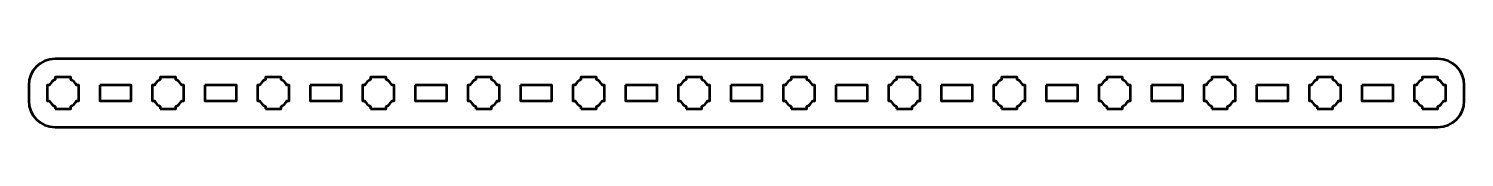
# Model space of a CAD drawing. Header units: centimetres. Extents: x -24.2 to 3.2, y -15.5 to -14.2.
import ezdxf

# ---------------------------------------------------------------- set-up
doc = ezdxf.new("R2010")
doc.units = ezdxf.units.CM
doc.header["$MEASUREMENT"] = 0
doc.layers.add('Layer 1', color=7, linetype='Continuous')

msp = doc.modelspace()

# ---------------------------------------------------------------- linework, layer by layer
at = {"layer": 'Layer 1', "lineweight": 53}
for points, knots in [([(-23.64992, -14.19999), (-23.64992, -14.19999), (2.65006, -14.19999), (2.65006, -14.19999), (2.65006, -14.19999), (2.92706, -14.19999), (3.15001, -14.42308), (3.15001, -14.70008), (3.15001, -14.70008), (3.15001, -14.70008), (3.15001, -15.00009), (3.15001, -15.00009), (3.15001, -15.00009), (3.15001, -15.27705), (2.92706, -15.50001), (2.65006, -15.50001), (2.65006, -15.50001), (2.65006, -15.50001), (-23.64992, -15.50001), (-23.64992, -15.50001), (-23.64992, -15.50001), (-23.92692, -15.50001), (-24.15001, -15.27705), (-24.15001, -15.00009), (-24.15001, -15.00009), (-24.15001, -15.00009), (-24.15001, -14.70008), (-24.15001, -14.70008), (-24.15001, -14.70008), (-24.15001, -14.42308), (-23.92692, -14.19999), (-23.64992, -14.19999)], [0, 0, 0, 0, 0.125, 0.125, 0.125, 0.125, 0.25, 0.25, 0.25, 0.25, 0.375, 0.375, 0.375, 0.375, 0.5, 0.5, 0.5, 0.5, 0.625, 0.625, 0.625, 0.625, 0.75, 0.75, 0.75, 0.75, 0.875, 0.875, 0.875, 0.875, 1, 1, 1, 1]), ([(-23.64992, -15.15002), (-23.64992, -15.15002), (-23.64992, -15.10991), (-23.64992, -15.10991), (-23.64992, -15.10991), (-23.69553, -15.08359), (-23.73345, -15.04556), (-23.75977, -15.00009), (-23.75977, -15.00009), (-23.75977, -15.00009), (-23.79999, -15.00009), (-23.79999, -15.00009), (-23.79999, -15.00009), (-23.79999, -15.00009), (-23.79999, -14.85001), (-23.79999, -14.85001), (-23.79999, -14.85001), (-23.79999, -14.85001), (-23.79999, -14.70008), (-23.79999, -14.70008), (-23.79999, -14.70008), (-23.79999, -14.70008), (-23.75977, -14.70008), (-23.75977, -14.70008), (-23.75977, -14.70008), (-23.73345, -14.65447), (-23.69553, -14.61655), (-23.64992, -14.59023), (-23.64992, -14.59023), (-23.64992, -14.59023), (-23.64992, -14.55001), (-23.64992, -14.55001), (-23.64992, -14.55001), (-23.64992, -14.55001), (-23.49998, -14.55001), (-23.49998, -14.55001), (-23.49998, -14.55001), (-23.49998, -14.55001), (-23.34991, -14.55001), (-23.34991, -14.55001), (-23.34991, -14.55001), (-23.34991, -14.55001), (-23.34991, -14.59023), (-23.34991, -14.59023), (-23.34991, -14.59023), (-23.30444, -14.61655), (-23.26641, -14.65447), (-23.24009, -14.70008), (-23.24009, -14.70008), (-23.24009, -14.70008), (-23.19998, -14.70008), (-23.19998, -14.70008), (-23.19998, -14.70008), (-23.19998, -14.70008), (-23.19998, -14.85001), (-23.19998, -14.85001), (-23.19998, -14.85001), (-23.19998, -14.85001), (-23.19998, -15.00009), (-23.19998, -15.00009), (-23.19998, -15.00009), (-23.19998, -15.00009), (-23.24009, -15.00009), (-23.24009, -15.00009), (-23.24009, -15.00009), (-23.26641, -15.04556), (-23.30444, -15.08359), (-23.34991, -15.10991), (-23.34991, -15.10991), (-23.34991, -15.10991), (-23.34991, -15.15002), (-23.34991, -15.15002), (-23.34991, -15.15002), (-23.34991, -15.15002), (-23.49998, -15.15002), (-23.49998, -15.15002), (-23.49998, -15.15002), (-23.49998, -15.15002), (-23.64992, -15.15002), (-23.64992, -15.15002)], [0, 0, 0, 0, 0.05, 0.05, 0.05, 0.05, 0.1, 0.1, 0.1, 0.1, 0.15, 0.15, 0.15, 0.15, 0.2, 0.2, 0.2, 0.2, 0.25, 0.25, 0.25, 0.25, 0.3, 0.3, 0.3, 0.3, 0.35, 0.35, 0.35, 0.35, 0.4, 0.4, 0.4, 0.4, 0.45, 0.45, 0.45, 0.45, 0.5, 0.5, 0.5, 0.5, 0.55, 0.55, 0.55, 0.55, 0.6, 0.6, 0.6, 0.6, 0.65, 0.65, 0.65, 0.65, 0.7, 0.7, 0.7, 0.7, 0.75, 0.75, 0.75, 0.75, 0.8, 0.8, 0.8, 0.8, 0.85, 0.85, 0.85, 0.85, 0.9, 0.9, 0.9, 0.9, 0.95, 0.95, 0.95, 0.95, 1, 1, 1, 1]), ([(-22.79997, -14.70008), (-22.79997, -14.70008), (-22.19996, -14.70008), (-22.19996, -14.70008), (-22.19996, -14.70008), (-22.19996, -14.70008), (-22.19996, -15.00009), (-22.19996, -15.00009), (-22.19996, -15.00009), (-22.19996, -15.00009), (-22.79997, -15.00009), (-22.79997, -15.00009), (-22.79997, -15.00009), (-22.79997, -15.00009), (-22.79997, -14.70008), (-22.79997, -14.70008)], [0, 0, 0, 0, 0.25, 0.25, 0.25, 0.25, 0.5, 0.5, 0.5, 0.5, 0.75, 0.75, 0.75, 0.75, 1, 1, 1, 1]), ([(-21.64998, -15.15002), (-21.64998, -15.15002), (-21.64998, -15.10991), (-21.64998, -15.10991), (-21.64998, -15.10991), (-21.69546, -15.08359), (-21.73349, -15.04556), (-21.7598, -15.00009), (-21.7598, -15.00009), (-21.7598, -15.00009), (-21.79991, -15.00009), (-21.79991, -15.00009), (-21.79991, -15.00009), (-21.79991, -15.00009), (-21.79991, -14.85001), (-21.79991, -14.85001), (-21.79991, -14.85001), (-21.79991, -14.85001), (-21.79991, -14.70008), (-21.79991, -14.70008), (-21.79991, -14.70008), (-21.79991, -14.70008), (-21.7598, -14.70008), (-21.7598, -14.70008), (-21.7598, -14.70008), (-21.73349, -14.65447), (-21.69546, -14.61655), (-21.64998, -14.59023), (-21.64998, -14.59023), (-21.64998, -14.59023), (-21.64998, -14.55001), (-21.64998, -14.55001), (-21.64998, -14.55001), (-21.64998, -14.55001), (-21.49991, -14.55001), (-21.49991, -14.55001), (-21.49991, -14.55001), (-21.49991, -14.55001), (-21.34998, -14.55001), (-21.34998, -14.55001), (-21.34998, -14.55001), (-21.34998, -14.55001), (-21.34998, -14.59023), (-21.34998, -14.59023), (-21.34998, -14.59023), (-21.30451, -14.61655), (-21.26648, -14.65447), (-21.24016, -14.70008), (-21.24016, -14.70008), (-21.24016, -14.70008), (-21.19991, -14.70008), (-21.19991, -14.70008), (-21.19991, -14.70008), (-21.19991, -14.70008), (-21.19991, -14.85001), (-21.19991, -14.85001), (-21.19991, -14.85001), (-21.19991, -14.85001), (-21.19991, -15.00009), (-21.19991, -15.00009), (-21.19991, -15.00009), (-21.19991, -15.00009), (-21.24016, -15.00009), (-21.24016, -15.00009), (-21.24016, -15.00009), (-21.26648, -15.04556), (-21.30451, -15.08359), (-21.34998, -15.10991), (-21.34998, -15.10991), (-21.34998, -15.10991), (-21.34998, -15.15002), (-21.34998, -15.15002), (-21.34998, -15.15002), (-21.34998, -15.15002), (-21.49991, -15.15002), (-21.49991, -15.15002), (-21.49991, -15.15002), (-21.49991, -15.15002), (-21.64998, -15.15002), (-21.64998, -15.15002)], [0, 0, 0, 0, 0.05, 0.05, 0.05, 0.05, 0.1, 0.1, 0.1, 0.1, 0.15, 0.15, 0.15, 0.15, 0.2, 0.2, 0.2, 0.2, 0.25, 0.25, 0.25, 0.25, 0.3, 0.3, 0.3, 0.3, 0.35, 0.35, 0.35, 0.35, 0.4, 0.4, 0.4, 0.4, 0.45, 0.45, 0.45, 0.45, 0.5, 0.5, 0.5, 0.5, 0.55, 0.55, 0.55, 0.55, 0.6, 0.6, 0.6, 0.6, 0.65, 0.65, 0.65, 0.65, 0.7, 0.7, 0.7, 0.7, 0.75, 0.75, 0.75, 0.75, 0.8, 0.8, 0.8, 0.8, 0.85, 0.85, 0.85, 0.85, 0.9, 0.9, 0.9, 0.9, 0.95, 0.95, 0.95, 0.95, 1, 1, 1, 1]), ([(-20.8, -14.70008), (-20.8, -14.70008), (-20.2, -14.70008), (-20.2, -14.70008), (-20.2, -14.70008), (-20.2, -14.70008), (-20.2, -15.00009), (-20.2, -15.00009), (-20.2, -15.00009), (-20.2, -15.00009), (-20.8, -15.00009), (-20.8, -15.00009), (-20.8, -15.00009), (-20.8, -15.00009), (-20.8, -14.70008), (-20.8, -14.70008)], [0, 0, 0, 0, 0.25, 0.25, 0.25, 0.25, 0.5, 0.5, 0.5, 0.5, 0.75, 0.75, 0.75, 0.75, 1, 1, 1, 1]), ([(-19.65005, -15.15002), (-19.65005, -15.15002), (-19.65005, -15.10991), (-19.65005, -15.10991), (-19.65005, -15.10991), (-19.69552, -15.08359), (-19.73341, -15.04556), (-19.75987, -15.00009), (-19.75987, -15.00009), (-19.75987, -15.00009), (-19.79998, -15.00009), (-19.79998, -15.00009), (-19.79998, -15.00009), (-19.79998, -15.00009), (-19.79998, -14.85001), (-19.79998, -14.85001), (-19.79998, -14.85001), (-19.79998, -14.85001), (-19.79998, -14.70008), (-19.79998, -14.70008), (-19.79998, -14.70008), (-19.79998, -14.70008), (-19.75987, -14.70008), (-19.75987, -14.70008), (-19.75987, -14.70008), (-19.73341, -14.65447), (-19.69552, -14.61655), (-19.65005, -14.59023), (-19.65005, -14.59023), (-19.65005, -14.59023), (-19.65005, -14.55001), (-19.65005, -14.55001), (-19.65005, -14.55001), (-19.65005, -14.55001), (-19.49998, -14.55001), (-19.49998, -14.55001), (-19.49998, -14.55001), (-19.49998, -14.55001), (-19.35005, -14.55001), (-19.35005, -14.55001), (-19.35005, -14.55001), (-19.35005, -14.55001), (-19.35005, -14.59023), (-19.35005, -14.59023), (-19.35005, -14.59023), (-19.30443, -14.61655), (-19.26651, -14.65447), (-19.24019, -14.70008), (-19.24019, -14.70008), (-19.24019, -14.70008), (-19.19998, -14.70008), (-19.19998, -14.70008), (-19.19998, -14.70008), (-19.19998, -14.70008), (-19.19998, -14.85001), (-19.19998, -14.85001), (-19.19998, -14.85001), (-19.19998, -14.85001), (-19.19998, -15.00009), (-19.19998, -15.00009), (-19.19998, -15.00009), (-19.19998, -15.00009), (-19.24019, -15.00009), (-19.24019, -15.00009), (-19.24019, -15.00009), (-19.26651, -15.04556), (-19.30443, -15.08359), (-19.35005, -15.10991), (-19.35005, -15.10991), (-19.35005, -15.10991), (-19.35005, -15.15002), (-19.35005, -15.15002), (-19.35005, -15.15002), (-19.35005, -15.15002), (-19.49998, -15.15002), (-19.49998, -15.15002), (-19.49998, -15.15002), (-19.49998, -15.15002), (-19.65005, -15.15002), (-19.65005, -15.15002)], [0, 0, 0, 0, 0.05, 0.05, 0.05, 0.05, 0.1, 0.1, 0.1, 0.1, 0.15, 0.15, 0.15, 0.15, 0.2, 0.2, 0.2, 0.2, 0.25, 0.25, 0.25, 0.25, 0.3, 0.3, 0.3, 0.3, 0.35, 0.35, 0.35, 0.35, 0.4, 0.4, 0.4, 0.4, 0.45, 0.45, 0.45, 0.45, 0.5, 0.5, 0.5, 0.5, 0.55, 0.55, 0.55, 0.55, 0.6, 0.6, 0.6, 0.6, 0.65, 0.65, 0.65, 0.65, 0.7, 0.7, 0.7, 0.7, 0.75, 0.75, 0.75, 0.75, 0.8, 0.8, 0.8, 0.8, 0.85, 0.85, 0.85, 0.85, 0.9, 0.9, 0.9, 0.9, 0.95, 0.95, 0.95, 0.95, 1, 1, 1, 1]), ([(-18.79993, -14.70008), (-18.79993, -14.70008), (-18.19992, -14.70008), (-18.19992, -14.70008), (-18.19992, -14.70008), (-18.19992, -14.70008), (-18.19992, -15.00009), (-18.19992, -15.00009), (-18.19992, -15.00009), (-18.19992, -15.00009), (-18.79993, -15.00009), (-18.79993, -15.00009), (-18.79993, -15.00009), (-18.79993, -15.00009), (-18.79993, -14.70008), (-18.79993, -14.70008)], [0, 0, 0, 0, 0.25, 0.25, 0.25, 0.25, 0.5, 0.5, 0.5, 0.5, 0.75, 0.75, 0.75, 0.75, 1, 1, 1, 1]), ([(-17.64994, -15.15002), (-17.64994, -15.15002), (-17.64994, -15.10991), (-17.64994, -15.10991), (-17.64994, -15.10991), (-17.69556, -15.08359), (-17.73344, -15.04556), (-17.75976, -15.00009), (-17.75976, -15.00009), (-17.75976, -15.00009), (-17.80001, -15.00009), (-17.80001, -15.00009), (-17.80001, -15.00009), (-17.80001, -15.00009), (-17.80001, -14.85001), (-17.80001, -14.85001), (-17.80001, -14.85001), (-17.80001, -14.85001), (-17.80001, -14.70008), (-17.80001, -14.70008), (-17.80001, -14.70008), (-17.80001, -14.70008), (-17.75976, -14.70008), (-17.75976, -14.70008), (-17.75976, -14.70008), (-17.73344, -14.65447), (-17.69556, -14.61655), (-17.64994, -14.59023), (-17.64994, -14.59023), (-17.64994, -14.59023), (-17.64994, -14.55001), (-17.64994, -14.55001), (-17.64994, -14.55001), (-17.64994, -14.55001), (-17.50001, -14.55001), (-17.50001, -14.55001), (-17.50001, -14.55001), (-17.50001, -14.55001), (-17.34994, -14.55001), (-17.34994, -14.55001), (-17.34994, -14.55001), (-17.34994, -14.55001), (-17.34994, -14.59023), (-17.34994, -14.59023), (-17.34994, -14.59023), (-17.30447, -14.61655), (-17.26644, -14.65447), (-17.24012, -14.70008), (-17.24012, -14.70008), (-17.24012, -14.70008), (-17.20001, -14.70008), (-17.20001, -14.70008), (-17.20001, -14.70008), (-17.20001, -14.70008), (-17.20001, -14.85001), (-17.20001, -14.85001), (-17.20001, -14.85001), (-17.20001, -14.85001), (-17.20001, -15.00009), (-17.20001, -15.00009), (-17.20001, -15.00009), (-17.20001, -15.00009), (-17.24012, -15.00009), (-17.24012, -15.00009), (-17.24012, -15.00009), (-17.26644, -15.04556), (-17.30447, -15.08359), (-17.34994, -15.10991), (-17.34994, -15.10991), (-17.34994, -15.10991), (-17.34994, -15.15002), (-17.34994, -15.15002), (-17.34994, -15.15002), (-17.34994, -15.15002), (-17.50001, -15.15002), (-17.50001, -15.15002), (-17.50001, -15.15002), (-17.50001, -15.15002), (-17.64994, -15.15002), (-17.64994, -15.15002)], [0, 0, 0, 0, 0.05, 0.05, 0.05, 0.05, 0.1, 0.1, 0.1, 0.1, 0.15, 0.15, 0.15, 0.15, 0.2, 0.2, 0.2, 0.2, 0.25, 0.25, 0.25, 0.25, 0.3, 0.3, 0.3, 0.3, 0.35, 0.35, 0.35, 0.35, 0.4, 0.4, 0.4, 0.4, 0.45, 0.45, 0.45, 0.45, 0.5, 0.5, 0.5, 0.5, 0.55, 0.55, 0.55, 0.55, 0.6, 0.6, 0.6, 0.6, 0.65, 0.65, 0.65, 0.65, 0.7, 0.7, 0.7, 0.7, 0.75, 0.75, 0.75, 0.75, 0.8, 0.8, 0.8, 0.8, 0.85, 0.85, 0.85, 0.85, 0.9, 0.9, 0.9, 0.9, 0.95, 0.95, 0.95, 0.95, 1, 1, 1, 1]), ([(-16.79996, -14.70008), (-16.79996, -14.70008), (-16.19995, -14.70008), (-16.19995, -14.70008), (-16.19995, -14.70008), (-16.19995, -14.70008), (-16.19995, -15.00009), (-16.19995, -15.00009), (-16.19995, -15.00009), (-16.19995, -15.00009), (-16.79996, -15.00009), (-16.79996, -15.00009), (-16.79996, -15.00009), (-16.79996, -15.00009), (-16.79996, -14.70008), (-16.79996, -14.70008)], [0, 0, 0, 0, 0.25, 0.25, 0.25, 0.25, 0.5, 0.5, 0.5, 0.5, 0.75, 0.75, 0.75, 0.75, 1, 1, 1, 1]), ([(-15.65001, -15.15002), (-15.65001, -15.15002), (-15.65001, -15.10991), (-15.65001, -15.10991), (-15.65001, -15.10991), (-15.69548, -15.08359), (-15.73351, -15.04556), (-15.75983, -15.00009), (-15.75983, -15.00009), (-15.75983, -15.00009), (-15.79994, -15.00009), (-15.79994, -15.00009), (-15.79994, -15.00009), (-15.79994, -15.00009), (-15.79994, -14.85001), (-15.79994, -14.85001), (-15.79994, -14.85001), (-15.79994, -14.85001), (-15.79994, -14.70008), (-15.79994, -14.70008), (-15.79994, -14.70008), (-15.79994, -14.70008), (-15.75983, -14.70008), (-15.75983, -14.70008), (-15.75983, -14.70008), (-15.73351, -14.65447), (-15.69548, -14.61655), (-15.65001, -14.59023), (-15.65001, -14.59023), (-15.65001, -14.59023), (-15.65001, -14.55001), (-15.65001, -14.55001), (-15.65001, -14.55001), (-15.65001, -14.55001), (-15.49994, -14.55001), (-15.49994, -14.55001), (-15.49994, -14.55001), (-15.49994, -14.55001), (-15.35001, -14.55001), (-15.35001, -14.55001), (-15.35001, -14.55001), (-15.35001, -14.55001), (-15.35001, -14.59023), (-15.35001, -14.59023), (-15.35001, -14.59023), (-15.30439, -14.61655), (-15.2665, -14.65447), (-15.24019, -14.70008), (-15.24019, -14.70008), (-15.24019, -14.70008), (-15.19994, -14.70008), (-15.19994, -14.70008), (-15.19994, -14.70008), (-15.19994, -14.70008), (-15.19994, -14.85001), (-15.19994, -14.85001), (-15.19994, -14.85001), (-15.19994, -14.85001), (-15.19994, -15.00009), (-15.19994, -15.00009), (-15.19994, -15.00009), (-15.19994, -15.00009), (-15.24019, -15.00009), (-15.24019, -15.00009), (-15.24019, -15.00009), (-15.2665, -15.04556), (-15.30439, -15.08359), (-15.35001, -15.10991), (-15.35001, -15.10991), (-15.35001, -15.10991), (-15.35001, -15.15002), (-15.35001, -15.15002), (-15.35001, -15.15002), (-15.35001, -15.15002), (-15.49994, -15.15002), (-15.49994, -15.15002), (-15.49994, -15.15002), (-15.49994, -15.15002), (-15.65001, -15.15002), (-15.65001, -15.15002)], [0, 0, 0, 0, 0.05, 0.05, 0.05, 0.05, 0.1, 0.1, 0.1, 0.1, 0.15, 0.15, 0.15, 0.15, 0.2, 0.2, 0.2, 0.2, 0.25, 0.25, 0.25, 0.25, 0.3, 0.3, 0.3, 0.3, 0.35, 0.35, 0.35, 0.35, 0.4, 0.4, 0.4, 0.4, 0.45, 0.45, 0.45, 0.45, 0.5, 0.5, 0.5, 0.5, 0.55, 0.55, 0.55, 0.55, 0.6, 0.6, 0.6, 0.6, 0.65, 0.65, 0.65, 0.65, 0.7, 0.7, 0.7, 0.7, 0.75, 0.75, 0.75, 0.75, 0.8, 0.8, 0.8, 0.8, 0.85, 0.85, 0.85, 0.85, 0.9, 0.9, 0.9, 0.9, 0.95, 0.95, 0.95, 0.95, 1, 1, 1, 1]), ([(-14.80003, -14.70008), (-14.80003, -14.70008), (-14.20002, -14.70008), (-14.20002, -14.70008), (-14.20002, -14.70008), (-14.20002, -14.70008), (-14.20002, -15.00009), (-14.20002, -15.00009), (-14.20002, -15.00009), (-14.20002, -15.00009), (-14.80003, -15.00009), (-14.80003, -15.00009), (-14.80003, -15.00009), (-14.80003, -15.00009), (-14.80003, -14.70008), (-14.80003, -14.70008)], [0, 0, 0, 0, 0.25, 0.25, 0.25, 0.25, 0.5, 0.5, 0.5, 0.5, 0.75, 0.75, 0.75, 0.75, 1, 1, 1, 1]), ([(-13.65004, -15.15002), (-13.65004, -15.15002), (-13.65004, -15.10991), (-13.65004, -15.10991), (-13.65004, -15.10991), (-13.69551, -15.08359), (-13.73344, -15.04556), (-13.7599, -15.00009), (-13.7599, -15.00009), (-13.7599, -15.00009), (-13.79997, -15.00009), (-13.79997, -15.00009), (-13.79997, -15.00009), (-13.79997, -15.00009), (-13.79997, -14.85001), (-13.79997, -14.85001), (-13.79997, -14.85001), (-13.79997, -14.85001), (-13.79997, -14.70008), (-13.79997, -14.70008), (-13.79997, -14.70008), (-13.79997, -14.70008), (-13.7599, -14.70008), (-13.7599, -14.70008), (-13.7599, -14.70008), (-13.73344, -14.65447), (-13.69551, -14.61655), (-13.65004, -14.59023), (-13.65004, -14.59023), (-13.65004, -14.59023), (-13.65004, -14.55001), (-13.65004, -14.55001), (-13.65004, -14.55001), (-13.65004, -14.55001), (-13.49997, -14.55001), (-13.49997, -14.55001), (-13.49997, -14.55001), (-13.49997, -14.55001), (-13.35004, -14.55001), (-13.35004, -14.55001), (-13.35004, -14.55001), (-13.35004, -14.55001), (-13.35004, -14.59023), (-13.35004, -14.59023), (-13.35004, -14.59023), (-13.30446, -14.61655), (-13.26654, -14.65447), (-13.24008, -14.70008), (-13.24008, -14.70008), (-13.24008, -14.70008), (-13.2, -14.70008), (-13.2, -14.70008), (-13.2, -14.70008), (-13.2, -14.70008), (-13.2, -14.85001), (-13.2, -14.85001), (-13.2, -14.85001), (-13.2, -14.85001), (-13.2, -15.00009), (-13.2, -15.00009), (-13.2, -15.00009), (-13.2, -15.00009), (-13.24008, -15.00009), (-13.24008, -15.00009), (-13.24008, -15.00009), (-13.26654, -15.04556), (-13.30446, -15.08359), (-13.35004, -15.10991), (-13.35004, -15.10991), (-13.35004, -15.10991), (-13.35004, -15.15002), (-13.35004, -15.15002), (-13.35004, -15.15002), (-13.35004, -15.15002), (-13.49997, -15.15002), (-13.49997, -15.15002), (-13.49997, -15.15002), (-13.49997, -15.15002), (-13.65004, -15.15002), (-13.65004, -15.15002)], [0, 0, 0, 0, 0.05, 0.05, 0.05, 0.05, 0.1, 0.1, 0.1, 0.1, 0.15, 0.15, 0.15, 0.15, 0.2, 0.2, 0.2, 0.2, 0.25, 0.25, 0.25, 0.25, 0.3, 0.3, 0.3, 0.3, 0.35, 0.35, 0.35, 0.35, 0.4, 0.4, 0.4, 0.4, 0.45, 0.45, 0.45, 0.45, 0.5, 0.5, 0.5, 0.5, 0.55, 0.55, 0.55, 0.55, 0.6, 0.6, 0.6, 0.6, 0.65, 0.65, 0.65, 0.65, 0.7, 0.7, 0.7, 0.7, 0.75, 0.75, 0.75, 0.75, 0.8, 0.8, 0.8, 0.8, 0.85, 0.85, 0.85, 0.85, 0.9, 0.9, 0.9, 0.9, 0.95, 0.95, 0.95, 0.95, 1, 1, 1, 1]), ([(-12.79995, -14.70008), (-12.79995, -14.70008), (-12.19995, -14.70008), (-12.19995, -14.70008), (-12.19995, -14.70008), (-12.19995, -14.70008), (-12.19995, -15.00009), (-12.19995, -15.00009), (-12.19995, -15.00009), (-12.19995, -15.00009), (-12.79995, -15.00009), (-12.79995, -15.00009), (-12.79995, -15.00009), (-12.79995, -15.00009), (-12.79995, -14.70008), (-12.79995, -14.70008)], [0, 0, 0, 0, 0.25, 0.25, 0.25, 0.25, 0.5, 0.5, 0.5, 0.5, 0.75, 0.75, 0.75, 0.75, 1, 1, 1, 1]), ([(-11.64997, -15.15002), (-11.64997, -15.15002), (-11.64997, -15.10991), (-11.64997, -15.10991), (-11.64997, -15.10991), (-11.69558, -15.08359), (-11.73347, -15.04556), (-11.75979, -15.00009), (-11.75979, -15.00009), (-11.75979, -15.00009), (-11.80004, -15.00009), (-11.80004, -15.00009), (-11.80004, -15.00009), (-11.80004, -15.00009), (-11.80004, -14.85001), (-11.80004, -14.85001), (-11.80004, -14.85001), (-11.80004, -14.85001), (-11.80004, -14.70008), (-11.80004, -14.70008), (-11.80004, -14.70008), (-11.80004, -14.70008), (-11.75979, -14.70008), (-11.75979, -14.70008), (-11.75979, -14.70008), (-11.73347, -14.65447), (-11.69558, -14.61655), (-11.64997, -14.59023), (-11.64997, -14.59023), (-11.64997, -14.59023), (-11.64997, -14.55001), (-11.64997, -14.55001), (-11.64997, -14.55001), (-11.64997, -14.55001), (-11.50004, -14.55001), (-11.50004, -14.55001), (-11.50004, -14.55001), (-11.50004, -14.55001), (-11.34997, -14.55001), (-11.34997, -14.55001), (-11.34997, -14.55001), (-11.34997, -14.55001), (-11.34997, -14.59023), (-11.34997, -14.59023), (-11.34997, -14.59023), (-11.30449, -14.61655), (-11.26646, -14.65447), (-11.24015, -14.70008), (-11.24015, -14.70008), (-11.24015, -14.70008), (-11.20004, -14.70008), (-11.20004, -14.70008), (-11.20004, -14.70008), (-11.20004, -14.70008), (-11.20004, -14.85001), (-11.20004, -14.85001), (-11.20004, -14.85001), (-11.20004, -14.85001), (-11.20004, -15.00009), (-11.20004, -15.00009), (-11.20004, -15.00009), (-11.20004, -15.00009), (-11.24015, -15.00009), (-11.24015, -15.00009), (-11.24015, -15.00009), (-11.26646, -15.04556), (-11.30449, -15.08359), (-11.34997, -15.10991), (-11.34997, -15.10991), (-11.34997, -15.10991), (-11.34997, -15.15002), (-11.34997, -15.15002), (-11.34997, -15.15002), (-11.34997, -15.15002), (-11.50004, -15.15002), (-11.50004, -15.15002), (-11.50004, -15.15002), (-11.50004, -15.15002), (-11.64997, -15.15002), (-11.64997, -15.15002)], [0, 0, 0, 0, 0.05, 0.05, 0.05, 0.05, 0.1, 0.1, 0.1, 0.1, 0.15, 0.15, 0.15, 0.15, 0.2, 0.2, 0.2, 0.2, 0.25, 0.25, 0.25, 0.25, 0.3, 0.3, 0.3, 0.3, 0.35, 0.35, 0.35, 0.35, 0.4, 0.4, 0.4, 0.4, 0.45, 0.45, 0.45, 0.45, 0.5, 0.5, 0.5, 0.5, 0.55, 0.55, 0.55, 0.55, 0.6, 0.6, 0.6, 0.6, 0.65, 0.65, 0.65, 0.65, 0.7, 0.7, 0.7, 0.7, 0.75, 0.75, 0.75, 0.75, 0.8, 0.8, 0.8, 0.8, 0.85, 0.85, 0.85, 0.85, 0.9, 0.9, 0.9, 0.9, 0.95, 0.95, 0.95, 0.95, 1, 1, 1, 1]), ([(-10.79998, -14.70008), (-10.79998, -14.70008), (-10.19998, -14.70008), (-10.19998, -14.70008), (-10.19998, -14.70008), (-10.19998, -14.70008), (-10.19998, -15.00009), (-10.19998, -15.00009), (-10.19998, -15.00009), (-10.19998, -15.00009), (-10.79998, -15.00009), (-10.79998, -15.00009), (-10.79998, -15.00009), (-10.79998, -15.00009), (-10.79998, -14.70008), (-10.79998, -14.70008)], [0, 0, 0, 0, 0.25, 0.25, 0.25, 0.25, 0.5, 0.5, 0.5, 0.5, 0.75, 0.75, 0.75, 0.75, 1, 1, 1, 1]), ([(-9.65004, -15.15002), (-9.65004, -15.15002), (-9.65004, -15.10991), (-9.65004, -15.10991), (-9.65004, -15.10991), (-9.69551, -15.08359), (-9.73354, -15.04556), (-9.75986, -15.00009), (-9.75986, -15.00009), (-9.75986, -15.00009), (-9.79997, -15.00009), (-9.79997, -15.00009), (-9.79997, -15.00009), (-9.79997, -15.00009), (-9.79997, -14.85001), (-9.79997, -14.85001), (-9.79997, -14.85001), (-9.79997, -14.85001), (-9.79997, -14.70008), (-9.79997, -14.70008), (-9.79997, -14.70008), (-9.79997, -14.70008), (-9.75986, -14.70008), (-9.75986, -14.70008), (-9.75986, -14.70008), (-9.73354, -14.65447), (-9.69551, -14.61655), (-9.65004, -14.59023), (-9.65004, -14.59023), (-9.65004, -14.59023), (-9.65004, -14.55001), (-9.65004, -14.55001), (-9.65004, -14.55001), (-9.65004, -14.55001), (-9.49996, -14.55001), (-9.49996, -14.55001), (-9.49996, -14.55001), (-9.49996, -14.55001), (-9.35003, -14.55001), (-9.35003, -14.55001), (-9.35003, -14.55001), (-9.35003, -14.55001), (-9.35003, -14.59023), (-9.35003, -14.59023), (-9.35003, -14.59023), (-9.30442, -14.61655), (-9.26653, -14.65447), (-9.24018, -14.70008), (-9.24018, -14.70008), (-9.24018, -14.70008), (-9.19996, -14.70008), (-9.19996, -14.70008), (-9.19996, -14.70008), (-9.19996, -14.70008), (-9.19996, -14.85001), (-9.19996, -14.85001), (-9.19996, -14.85001), (-9.19996, -14.85001), (-9.19996, -15.00009), (-9.19996, -15.00009), (-9.19996, -15.00009), (-9.19996, -15.00009), (-9.24018, -15.00009), (-9.24018, -15.00009), (-9.24018, -15.00009), (-9.26653, -15.04556), (-9.30442, -15.08359), (-9.35003, -15.10991), (-9.35003, -15.10991), (-9.35003, -15.10991), (-9.35003, -15.15002), (-9.35003, -15.15002), (-9.35003, -15.15002), (-9.35003, -15.15002), (-9.49996, -15.15002), (-9.49996, -15.15002), (-9.49996, -15.15002), (-9.49996, -15.15002), (-9.65004, -15.15002), (-9.65004, -15.15002)], [0, 0, 0, 0, 0.05, 0.05, 0.05, 0.05, 0.1, 0.1, 0.1, 0.1, 0.15, 0.15, 0.15, 0.15, 0.2, 0.2, 0.2, 0.2, 0.25, 0.25, 0.25, 0.25, 0.3, 0.3, 0.3, 0.3, 0.35, 0.35, 0.35, 0.35, 0.4, 0.4, 0.4, 0.4, 0.45, 0.45, 0.45, 0.45, 0.5, 0.5, 0.5, 0.5, 0.55, 0.55, 0.55, 0.55, 0.6, 0.6, 0.6, 0.6, 0.65, 0.65, 0.65, 0.65, 0.7, 0.7, 0.7, 0.7, 0.75, 0.75, 0.75, 0.75, 0.8, 0.8, 0.8, 0.8, 0.85, 0.85, 0.85, 0.85, 0.9, 0.9, 0.9, 0.9, 0.95, 0.95, 0.95, 0.95, 1, 1, 1, 1]), ([(-8.79991, -14.70008), (-8.79991, -14.70008), (-8.19991, -14.70008), (-8.19991, -14.70008), (-8.19991, -14.70008), (-8.19991, -14.70008), (-8.19991, -15.00009), (-8.19991, -15.00009), (-8.19991, -15.00009), (-8.19991, -15.00009), (-8.79991, -15.00009), (-8.79991, -15.00009), (-8.79991, -15.00009), (-8.79991, -15.00009), (-8.79991, -14.70008), (-8.79991, -14.70008)], [0, 0, 0, 0, 0.25, 0.25, 0.25, 0.25, 0.5, 0.5, 0.5, 0.5, 0.75, 0.75, 0.75, 0.75, 1, 1, 1, 1]), ([(-7.64993, -15.15002), (-7.64993, -15.15002), (-7.64993, -15.10991), (-7.64993, -15.10991), (-7.64993, -15.10991), (-7.69554, -15.08359), (-7.73346, -15.04556), (-7.75992, -15.00009), (-7.75992, -15.00009), (-7.75992, -15.00009), (-7.8, -15.00009), (-7.8, -15.00009), (-7.8, -15.00009), (-7.8, -15.00009), (-7.8, -14.85001), (-7.8, -14.85001), (-7.8, -14.85001), (-7.8, -14.85001), (-7.8, -14.70008), (-7.8, -14.70008), (-7.8, -14.70008), (-7.8, -14.70008), (-7.75992, -14.70008), (-7.75992, -14.70008), (-7.75992, -14.70008), (-7.73346, -14.65447), (-7.69554, -14.61655), (-7.64993, -14.59023), (-7.64993, -14.59023), (-7.64993, -14.59023), (-7.64993, -14.55001), (-7.64993, -14.55001), (-7.64993, -14.55001), (-7.64993, -14.55001), (-7.5, -14.55001), (-7.5, -14.55001), (-7.5, -14.55001), (-7.5, -14.55001), (-7.34992, -14.55001), (-7.34992, -14.55001), (-7.34992, -14.55001), (-7.34992, -14.55001), (-7.34992, -14.59023), (-7.34992, -14.59023), (-7.34992, -14.59023), (-7.30445, -14.61655), (-7.26656, -14.65447), (-7.2401, -14.70008), (-7.2401, -14.70008), (-7.2401, -14.70008), (-7.19999, -14.70008), (-7.19999, -14.70008), (-7.19999, -14.70008), (-7.19999, -14.70008), (-7.19999, -14.85001), (-7.19999, -14.85001), (-7.19999, -14.85001), (-7.19999, -14.85001), (-7.19999, -15.00009), (-7.19999, -15.00009), (-7.19999, -15.00009), (-7.19999, -15.00009), (-7.2401, -15.00009), (-7.2401, -15.00009), (-7.2401, -15.00009), (-7.26656, -15.04556), (-7.30445, -15.08359), (-7.34992, -15.10991), (-7.34992, -15.10991), (-7.34992, -15.10991), (-7.34992, -15.15002), (-7.34992, -15.15002), (-7.34992, -15.15002), (-7.34992, -15.15002), (-7.5, -15.15002), (-7.5, -15.15002), (-7.5, -15.15002), (-7.5, -15.15002), (-7.64993, -15.15002), (-7.64993, -15.15002)], [0, 0, 0, 0, 0.05, 0.05, 0.05, 0.05, 0.1, 0.1, 0.1, 0.1, 0.15, 0.15, 0.15, 0.15, 0.2, 0.2, 0.2, 0.2, 0.25, 0.25, 0.25, 0.25, 0.3, 0.3, 0.3, 0.3, 0.35, 0.35, 0.35, 0.35, 0.4, 0.4, 0.4, 0.4, 0.45, 0.45, 0.45, 0.45, 0.5, 0.5, 0.5, 0.5, 0.55, 0.55, 0.55, 0.55, 0.6, 0.6, 0.6, 0.6, 0.65, 0.65, 0.65, 0.65, 0.7, 0.7, 0.7, 0.7, 0.75, 0.75, 0.75, 0.75, 0.8, 0.8, 0.8, 0.8, 0.85, 0.85, 0.85, 0.85, 0.9, 0.9, 0.9, 0.9, 0.95, 0.95, 0.95, 0.95, 1, 1, 1, 1]), ([(-6.79998, -14.70008), (-6.79998, -14.70008), (-6.19997, -14.70008), (-6.19997, -14.70008), (-6.19997, -14.70008), (-6.19997, -14.70008), (-6.19997, -15.00009), (-6.19997, -15.00009), (-6.19997, -15.00009), (-6.19997, -15.00009), (-6.79998, -15.00009), (-6.79998, -15.00009), (-6.79998, -15.00009), (-6.79998, -15.00009), (-6.79998, -14.70008), (-6.79998, -14.70008)], [0, 0, 0, 0, 0.25, 0.25, 0.25, 0.25, 0.5, 0.5, 0.5, 0.5, 0.75, 0.75, 0.75, 0.75, 1, 1, 1, 1]), ([(-5.64999, -15.15002), (-5.64999, -15.15002), (-5.64999, -15.10991), (-5.64999, -15.10991), (-5.64999, -15.10991), (-5.69561, -15.08359), (-5.7335, -15.04556), (-5.75981, -15.00009), (-5.75981, -15.00009), (-5.75981, -15.00009), (-5.80007, -15.00009), (-5.80007, -15.00009), (-5.80007, -15.00009), (-5.80007, -15.00009), (-5.80007, -14.85001), (-5.80007, -14.85001), (-5.80007, -14.85001), (-5.80007, -14.85001), (-5.80007, -14.70008), (-5.80007, -14.70008), (-5.80007, -14.70008), (-5.80007, -14.70008), (-5.75981, -14.70008), (-5.75981, -14.70008), (-5.75981, -14.70008), (-5.7335, -14.65447), (-5.69561, -14.61655), (-5.64999, -14.59023), (-5.64999, -14.59023), (-5.64999, -14.59023), (-5.64999, -14.55001), (-5.64999, -14.55001), (-5.64999, -14.55001), (-5.64999, -14.55001), (-5.50006, -14.55001), (-5.50006, -14.55001), (-5.50006, -14.55001), (-5.50006, -14.55001), (-5.34999, -14.55001), (-5.34999, -14.55001), (-5.34999, -14.55001), (-5.34999, -14.55001), (-5.34999, -14.59023), (-5.34999, -14.59023), (-5.34999, -14.59023), (-5.30452, -14.61655), (-5.26649, -14.65447), (-5.24017, -14.70008), (-5.24017, -14.70008), (-5.24017, -14.70008), (-5.20006, -14.70008), (-5.20006, -14.70008), (-5.20006, -14.70008), (-5.20006, -14.70008), (-5.20006, -14.85001), (-5.20006, -14.85001), (-5.20006, -14.85001), (-5.20006, -14.85001), (-5.20006, -15.00009), (-5.20006, -15.00009), (-5.20006, -15.00009), (-5.20006, -15.00009), (-5.24017, -15.00009), (-5.24017, -15.00009), (-5.24017, -15.00009), (-5.26649, -15.04556), (-5.30452, -15.08359), (-5.34999, -15.10991), (-5.34999, -15.10991), (-5.34999, -15.10991), (-5.34999, -15.15002), (-5.34999, -15.15002), (-5.34999, -15.15002), (-5.34999, -15.15002), (-5.50006, -15.15002), (-5.50006, -15.15002), (-5.50006, -15.15002), (-5.50006, -15.15002), (-5.64999, -15.15002), (-5.64999, -15.15002)], [0, 0, 0, 0, 0.05, 0.05, 0.05, 0.05, 0.1, 0.1, 0.1, 0.1, 0.15, 0.15, 0.15, 0.15, 0.2, 0.2, 0.2, 0.2, 0.25, 0.25, 0.25, 0.25, 0.3, 0.3, 0.3, 0.3, 0.35, 0.35, 0.35, 0.35, 0.4, 0.4, 0.4, 0.4, 0.45, 0.45, 0.45, 0.45, 0.5, 0.5, 0.5, 0.5, 0.55, 0.55, 0.55, 0.55, 0.6, 0.6, 0.6, 0.6, 0.65, 0.65, 0.65, 0.65, 0.7, 0.7, 0.7, 0.7, 0.75, 0.75, 0.75, 0.75, 0.8, 0.8, 0.8, 0.8, 0.85, 0.85, 0.85, 0.85, 0.9, 0.9, 0.9, 0.9, 0.95, 0.95, 0.95, 0.95, 1, 1, 1, 1]), ([(-4.80001, -14.70008), (-4.80001, -14.70008), (-4.20001, -14.70008), (-4.20001, -14.70008), (-4.20001, -14.70008), (-4.20001, -14.70008), (-4.20001, -15.00009), (-4.20001, -15.00009), (-4.20001, -15.00009), (-4.20001, -15.00009), (-4.80001, -15.00009), (-4.80001, -15.00009), (-4.80001, -15.00009), (-4.80001, -15.00009), (-4.80001, -14.70008), (-4.80001, -14.70008)], [0, 0, 0, 0, 0.25, 0.25, 0.25, 0.25, 0.5, 0.5, 0.5, 0.5, 0.75, 0.75, 0.75, 0.75, 1, 1, 1, 1]), ([(-3.65006, -15.15002), (-3.65006, -15.15002), (-3.65006, -15.10991), (-3.65006, -15.10991), (-3.65006, -15.10991), (-3.69553, -15.08359), (-3.73356, -15.04556), (-3.75988, -15.00009), (-3.75988, -15.00009), (-3.75988, -15.00009), (-3.79999, -15.00009), (-3.79999, -15.00009), (-3.79999, -15.00009), (-3.79999, -15.00009), (-3.79999, -14.85001), (-3.79999, -14.85001), (-3.79999, -14.85001), (-3.79999, -14.85001), (-3.79999, -14.70008), (-3.79999, -14.70008), (-3.79999, -14.70008), (-3.79999, -14.70008), (-3.75988, -14.70008), (-3.75988, -14.70008), (-3.75988, -14.70008), (-3.73356, -14.65447), (-3.69553, -14.61655), (-3.65006, -14.59023), (-3.65006, -14.59023), (-3.65006, -14.59023), (-3.65006, -14.55001), (-3.65006, -14.55001), (-3.65006, -14.55001), (-3.65006, -14.55001), (-3.49999, -14.55001), (-3.49999, -14.55001), (-3.49999, -14.55001), (-3.49999, -14.55001), (-3.35006, -14.55001), (-3.35006, -14.55001), (-3.35006, -14.55001), (-3.35006, -14.55001), (-3.35006, -14.59023), (-3.35006, -14.59023), (-3.35006, -14.59023), (-3.30444, -14.61655), (-3.26652, -14.65447), (-3.2402, -14.70008), (-3.2402, -14.70008), (-3.2402, -14.70008), (-3.19999, -14.70008), (-3.19999, -14.70008), (-3.19999, -14.70008), (-3.19999, -14.70008), (-3.19999, -14.85001), (-3.19999, -14.85001), (-3.19999, -14.85001), (-3.19999, -14.85001), (-3.19999, -15.00009), (-3.19999, -15.00009), (-3.19999, -15.00009), (-3.19999, -15.00009), (-3.2402, -15.00009), (-3.2402, -15.00009), (-3.2402, -15.00009), (-3.26652, -15.04556), (-3.30444, -15.08359), (-3.35006, -15.10991), (-3.35006, -15.10991), (-3.35006, -15.10991), (-3.35006, -15.15002), (-3.35006, -15.15002), (-3.35006, -15.15002), (-3.35006, -15.15002), (-3.49999, -15.15002), (-3.49999, -15.15002), (-3.49999, -15.15002), (-3.49999, -15.15002), (-3.65006, -15.15002), (-3.65006, -15.15002)], [0, 0, 0, 0, 0.05, 0.05, 0.05, 0.05, 0.1, 0.1, 0.1, 0.1, 0.15, 0.15, 0.15, 0.15, 0.2, 0.2, 0.2, 0.2, 0.25, 0.25, 0.25, 0.25, 0.3, 0.3, 0.3, 0.3, 0.35, 0.35, 0.35, 0.35, 0.4, 0.4, 0.4, 0.4, 0.45, 0.45, 0.45, 0.45, 0.5, 0.5, 0.5, 0.5, 0.55, 0.55, 0.55, 0.55, 0.6, 0.6, 0.6, 0.6, 0.65, 0.65, 0.65, 0.65, 0.7, 0.7, 0.7, 0.7, 0.75, 0.75, 0.75, 0.75, 0.8, 0.8, 0.8, 0.8, 0.85, 0.85, 0.85, 0.85, 0.9, 0.9, 0.9, 0.9, 0.95, 0.95, 0.95, 0.95, 1, 1, 1, 1]), ([(-2.79994, -14.70008), (-2.79994, -14.70008), (-2.19993, -14.70008), (-2.19993, -14.70008), (-2.19993, -14.70008), (-2.19993, -14.70008), (-2.19993, -15.00009), (-2.19993, -15.00009), (-2.19993, -15.00009), (-2.19993, -15.00009), (-2.79994, -15.00009), (-2.79994, -15.00009), (-2.79994, -15.00009), (-2.79994, -15.00009), (-2.79994, -14.70008), (-2.79994, -14.70008)], [0, 0, 0, 0, 0.25, 0.25, 0.25, 0.25, 0.5, 0.5, 0.5, 0.5, 0.75, 0.75, 0.75, 0.75, 1, 1, 1, 1]), ([(-1.64995, -15.15002), (-1.64995, -15.15002), (-1.64995, -15.10991), (-1.64995, -15.10991), (-1.64995, -15.10991), (-1.69557, -15.08359), (-1.73346, -15.04556), (-1.75981, -15.00009), (-1.75981, -15.00009), (-1.75981, -15.00009), (-1.80002, -15.00009), (-1.80002, -15.00009), (-1.80002, -15.00009), (-1.80002, -15.00009), (-1.80002, -14.85001), (-1.80002, -14.85001), (-1.80002, -14.85001), (-1.80002, -14.85001), (-1.80002, -14.70008), (-1.80002, -14.70008), (-1.80002, -14.70008), (-1.80002, -14.70008), (-1.75981, -14.70008), (-1.75981, -14.70008), (-1.75981, -14.70008), (-1.73346, -14.65447), (-1.69557, -14.61655), (-1.64995, -14.59023), (-1.64995, -14.59023), (-1.64995, -14.59023), (-1.64995, -14.55001), (-1.64995, -14.55001), (-1.64995, -14.55001), (-1.64995, -14.55001), (-1.50002, -14.55001), (-1.50002, -14.55001), (-1.50002, -14.55001), (-1.50002, -14.55001), (-1.34995, -14.55001), (-1.34995, -14.55001), (-1.34995, -14.55001), (-1.34995, -14.55001), (-1.34995, -14.59023), (-1.34995, -14.59023), (-1.34995, -14.59023), (-1.30448, -14.61655), (-1.26659, -14.65447), (-1.24013, -14.70008), (-1.24013, -14.70008), (-1.24013, -14.70008), (-1.20002, -14.70008), (-1.20002, -14.70008), (-1.20002, -14.70008), (-1.20002, -14.70008), (-1.20002, -14.85001), (-1.20002, -14.85001), (-1.20002, -14.85001), (-1.20002, -14.85001), (-1.20002, -15.00009), (-1.20002, -15.00009), (-1.20002, -15.00009), (-1.20002, -15.00009), (-1.24013, -15.00009), (-1.24013, -15.00009), (-1.24013, -15.00009), (-1.26659, -15.04556), (-1.30448, -15.08359), (-1.34995, -15.10991), (-1.34995, -15.10991), (-1.34995, -15.10991), (-1.34995, -15.15002), (-1.34995, -15.15002), (-1.34995, -15.15002), (-1.34995, -15.15002), (-1.50002, -15.15002), (-1.50002, -15.15002), (-1.50002, -15.15002), (-1.50002, -15.15002), (-1.64995, -15.15002), (-1.64995, -15.15002)], [0, 0, 0, 0, 0.05, 0.05, 0.05, 0.05, 0.1, 0.1, 0.1, 0.1, 0.15, 0.15, 0.15, 0.15, 0.2, 0.2, 0.2, 0.2, 0.25, 0.25, 0.25, 0.25, 0.3, 0.3, 0.3, 0.3, 0.35, 0.35, 0.35, 0.35, 0.4, 0.4, 0.4, 0.4, 0.45, 0.45, 0.45, 0.45, 0.5, 0.5, 0.5, 0.5, 0.55, 0.55, 0.55, 0.55, 0.6, 0.6, 0.6, 0.6, 0.65, 0.65, 0.65, 0.65, 0.7, 0.7, 0.7, 0.7, 0.75, 0.75, 0.75, 0.75, 0.8, 0.8, 0.8, 0.8, 0.85, 0.85, 0.85, 0.85, 0.9, 0.9, 0.9, 0.9, 0.95, 0.95, 0.95, 0.95, 1, 1, 1, 1]), ([(-0.79997, -14.70008), (-0.79997, -14.70008), (-0.19997, -14.70008), (-0.19997, -14.70008), (-0.19997, -14.70008), (-0.19997, -14.70008), (-0.19997, -15.00009), (-0.19997, -15.00009), (-0.19997, -15.00009), (-0.19997, -15.00009), (-0.79997, -15.00009), (-0.79997, -15.00009), (-0.79997, -15.00009), (-0.79997, -15.00009), (-0.79997, -14.70008), (-0.79997, -14.70008)], [0, 0, 0, 0, 0.25, 0.25, 0.25, 0.25, 0.5, 0.5, 0.5, 0.5, 0.75, 0.75, 0.75, 0.75, 1, 1, 1, 1]), ([(0.34998, -15.15002), (0.34998, -15.15002), (0.34998, -15.10991), (0.34998, -15.10991), (0.34998, -15.10991), (0.30451, -15.08359), (0.26648, -15.04556), (0.24016, -15.00009), (0.24016, -15.00009), (0.24016, -15.00009), (0.19991, -15.00009), (0.19991, -15.00009), (0.19991, -15.00009), (0.19991, -15.00009), (0.19991, -14.85001), (0.19991, -14.85001), (0.19991, -14.85001), (0.19991, -14.85001), (0.19991, -14.70008), (0.19991, -14.70008), (0.19991, -14.70008), (0.19991, -14.70008), (0.24016, -14.70008), (0.24016, -14.70008), (0.24016, -14.70008), (0.26648, -14.65447), (0.30451, -14.61655), (0.34998, -14.59023), (0.34998, -14.59023), (0.34998, -14.59023), (0.34998, -14.55001), (0.34998, -14.55001), (0.34998, -14.55001), (0.34998, -14.55001), (0.49991, -14.55001), (0.49991, -14.55001), (0.49991, -14.55001), (0.49991, -14.55001), (0.64998, -14.55001), (0.64998, -14.55001), (0.64998, -14.55001), (0.64998, -14.55001), (0.64998, -14.59023), (0.64998, -14.59023), (0.64998, -14.59023), (0.69546, -14.61655), (0.73348, -14.65447), (0.7598, -14.70008), (0.7598, -14.70008), (0.7598, -14.70008), (0.79991, -14.70008), (0.79991, -14.70008), (0.79991, -14.70008), (0.79991, -14.70008), (0.79991, -14.85001), (0.79991, -14.85001), (0.79991, -14.85001), (0.79991, -14.85001), (0.79991, -15.00009), (0.79991, -15.00009), (0.79991, -15.00009), (0.79991, -15.00009), (0.7598, -15.00009), (0.7598, -15.00009), (0.7598, -15.00009), (0.73348, -15.04556), (0.69546, -15.08359), (0.64998, -15.10991), (0.64998, -15.10991), (0.64998, -15.10991), (0.64998, -15.15002), (0.64998, -15.15002), (0.64998, -15.15002), (0.64998, -15.15002), (0.49991, -15.15002), (0.49991, -15.15002), (0.49991, -15.15002), (0.49991, -15.15002), (0.34998, -15.15002), (0.34998, -15.15002)], [0, 0, 0, 0, 0.05, 0.05, 0.05, 0.05, 0.1, 0.1, 0.1, 0.1, 0.15, 0.15, 0.15, 0.15, 0.2, 0.2, 0.2, 0.2, 0.25, 0.25, 0.25, 0.25, 0.3, 0.3, 0.3, 0.3, 0.35, 0.35, 0.35, 0.35, 0.4, 0.4, 0.4, 0.4, 0.45, 0.45, 0.45, 0.45, 0.5, 0.5, 0.5, 0.5, 0.55, 0.55, 0.55, 0.55, 0.6, 0.6, 0.6, 0.6, 0.65, 0.65, 0.65, 0.65, 0.7, 0.7, 0.7, 0.7, 0.75, 0.75, 0.75, 0.75, 0.8, 0.8, 0.8, 0.8, 0.85, 0.85, 0.85, 0.85, 0.9, 0.9, 0.9, 0.9, 0.95, 0.95, 0.95, 0.95, 1, 1, 1, 1]), ([(1.2001, -14.70008), (1.2001, -14.70008), (1.80011, -14.70008), (1.80011, -14.70008), (1.80011, -14.70008), (1.80011, -14.70008), (1.80011, -15.00009), (1.80011, -15.00009), (1.80011, -15.00009), (1.80011, -15.00009), (1.2001, -15.00009), (1.2001, -15.00009), (1.2001, -15.00009), (1.2001, -15.00009), (1.2001, -14.70008), (1.2001, -14.70008)], [0, 0, 0, 0, 0.25, 0.25, 0.25, 0.25, 0.5, 0.5, 0.5, 0.5, 0.75, 0.75, 0.75, 0.75, 1, 1, 1, 1]), ([(2.34995, -15.15002), (2.34995, -15.15002), (2.34995, -15.10991), (2.34995, -15.10991), (2.34995, -15.10991), (2.30447, -15.08359), (2.26641, -15.04556), (2.24009, -15.00009), (2.24009, -15.00009), (2.24009, -15.00009), (2.20002, -15.00009), (2.20002, -15.00009), (2.20002, -15.00009), (2.20002, -15.00009), (2.20002, -14.85001), (2.20002, -14.85001), (2.20002, -14.85001), (2.20002, -14.85001), (2.20002, -14.70008), (2.20002, -14.70008), (2.20002, -14.70008), (2.20002, -14.70008), (2.24009, -14.70008), (2.24009, -14.70008), (2.24009, -14.70008), (2.26641, -14.65447), (2.30447, -14.61655), (2.34995, -14.59023), (2.34995, -14.59023), (2.34995, -14.59023), (2.34995, -14.55001), (2.34995, -14.55001), (2.34995, -14.55001), (2.34995, -14.55001), (2.49998, -14.55001), (2.49998, -14.55001), (2.49998, -14.55001), (2.49998, -14.55001), (2.64991, -14.55001), (2.64991, -14.55001), (2.64991, -14.55001), (2.64991, -14.55001), (2.64991, -14.59023), (2.64991, -14.59023), (2.64991, -14.59023), (2.69553, -14.61655), (2.73345, -14.65447), (2.75977, -14.70008), (2.75977, -14.70008), (2.75977, -14.70008), (2.79999, -14.70008), (2.79999, -14.70008), (2.79999, -14.70008), (2.79999, -14.70008), (2.79999, -14.85001), (2.79999, -14.85001), (2.79999, -14.85001), (2.79999, -14.85001), (2.79999, -15.00009), (2.79999, -15.00009), (2.79999, -15.00009), (2.79999, -15.00009), (2.75977, -15.00009), (2.75977, -15.00009), (2.75977, -15.00009), (2.73345, -15.04556), (2.69553, -15.08359), (2.64991, -15.10991), (2.64991, -15.10991), (2.64991, -15.10991), (2.64991, -15.15002), (2.64991, -15.15002), (2.64991, -15.15002), (2.64991, -15.15002), (2.49998, -15.15002), (2.49998, -15.15002), (2.49998, -15.15002), (2.49998, -15.15002), (2.34995, -15.15002), (2.34995, -15.15002)], [0, 0, 0, 0, 0.05, 0.05, 0.05, 0.05, 0.1, 0.1, 0.1, 0.1, 0.15, 0.15, 0.15, 0.15, 0.2, 0.2, 0.2, 0.2, 0.25, 0.25, 0.25, 0.25, 0.3, 0.3, 0.3, 0.3, 0.35, 0.35, 0.35, 0.35, 0.4, 0.4, 0.4, 0.4, 0.45, 0.45, 0.45, 0.45, 0.5, 0.5, 0.5, 0.5, 0.55, 0.55, 0.55, 0.55, 0.6, 0.6, 0.6, 0.6, 0.65, 0.65, 0.65, 0.65, 0.7, 0.7, 0.7, 0.7, 0.75, 0.75, 0.75, 0.75, 0.8, 0.8, 0.8, 0.8, 0.85, 0.85, 0.85, 0.85, 0.9, 0.9, 0.9, 0.9, 0.95, 0.95, 0.95, 0.95, 1, 1, 1, 1])]:
    msp.add_open_spline(points, degree=3, knots=knots, dxfattribs=at)

doc.saveas('drawing.dxf')
